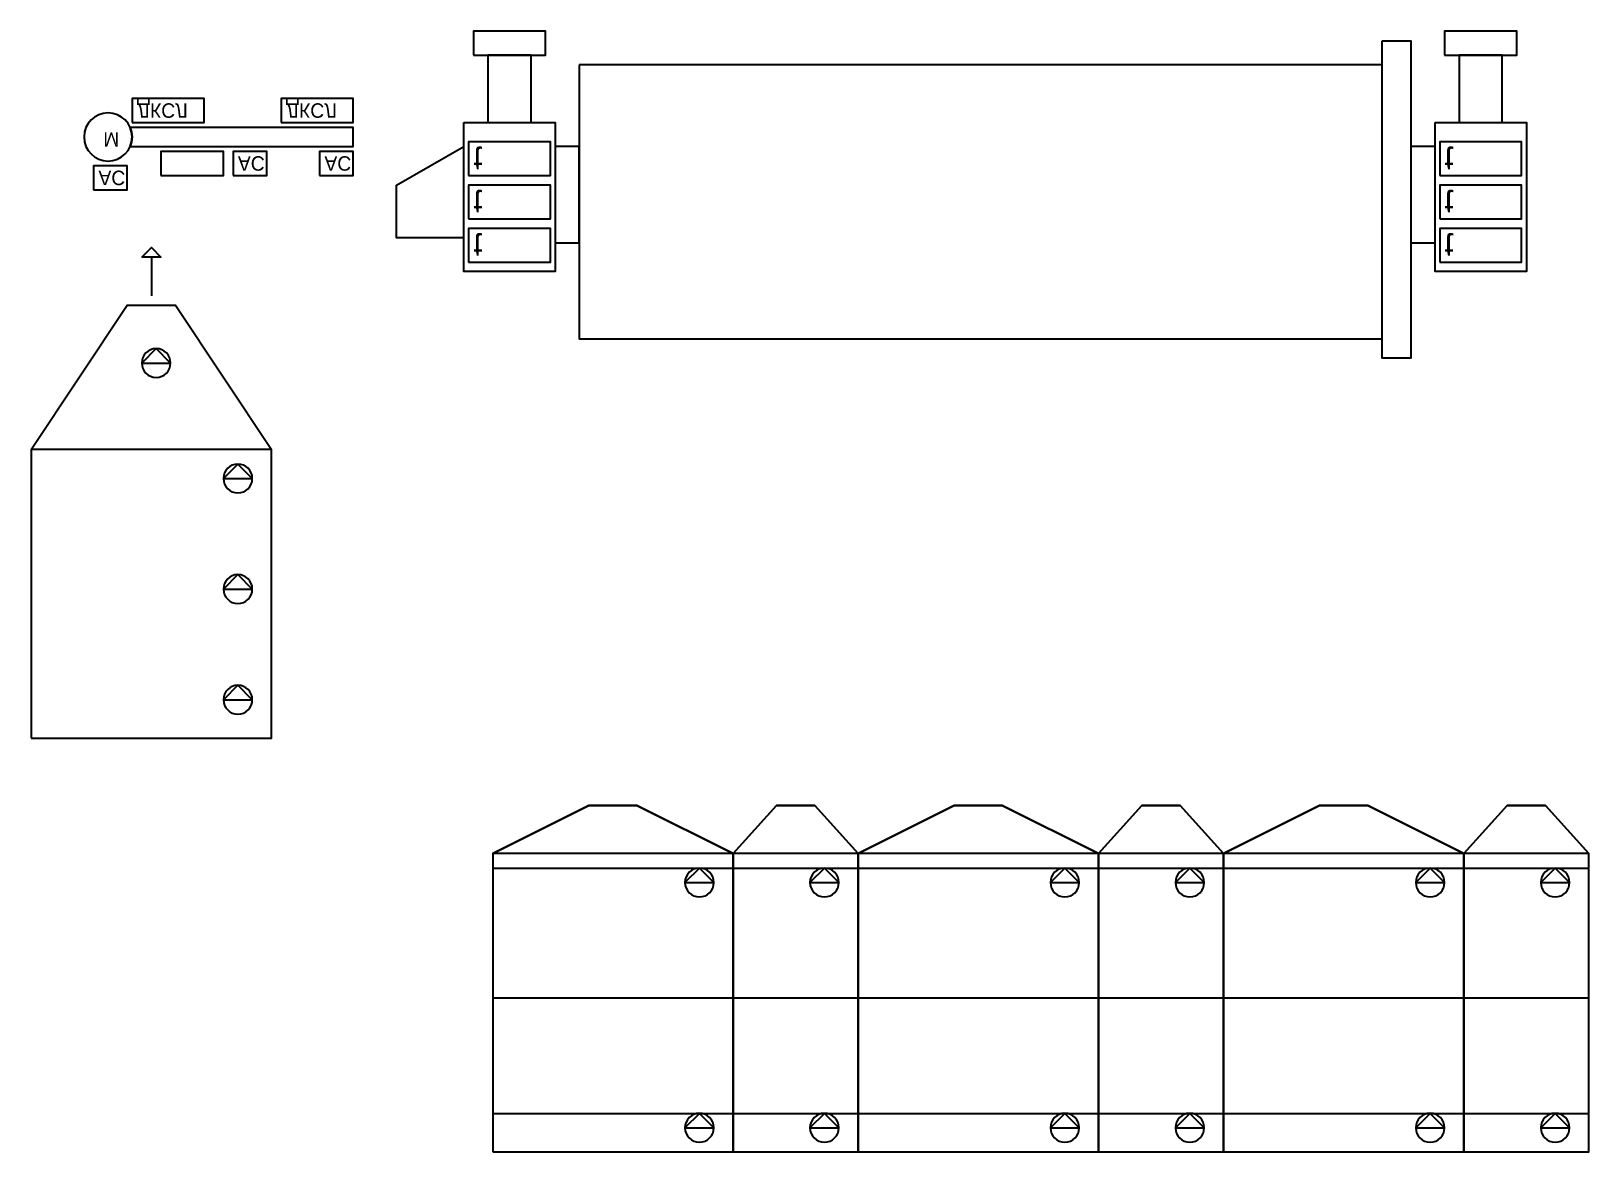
# Model space of a CAD drawing. Extents: x 75 to 399, y 36 to 269.
import ezdxf

# ---------------------------------------------------------------- set-up
doc = ezdxf.new("R2010")
doc.units = 0
doc.layers.add('СХЕМА', color=7, linetype='CONTINUOUS')
doc.styles.get("Standard").update_dxf_attribs({"font": 'txt', "height": 5})

# ---------------------------------------------------------------- blocks, each defined once
blk = doc.blocks.new('LEVEL_SENSOR')
at = {"layer": 'СХЕМА', "ltscale": 100}
blk.add_lwpolyline([(0, 0), (-3, 3), (3, 3), (0, 0)], dxfattribs=at)
blk.add_circle((0, 3), 3, dxfattribs=at)
at = {"layer": 'СХЕМА', "ltscale": 100, "flags": 5}
blk.add_attdef('ID', (4, 2), '', height=2.5, dxfattribs=at)
blk = doc.blocks.new('BUNKER_1_4')
at = {"layer": 'СХЕМА'}
blk.add_lwpolyline([(-25, 90), (25, 90), (25, 30), (-25, 30)], close=True, dxfattribs=at)
blk.add_lwpolyline([(-25, 30), (-5, 0), (5, 0), (25, 30)], dxfattribs=at)
at = {"layer": 'СХЕМА', "ltscale": 100}
for p in [(18, 79), (18, 56), (18, 33), (1, 9)]:
    blk.add_blockref('LEVEL_SENSOR', p, dxfattribs=at)
at = {"layer": 'СХЕМА', "ltscale": 100, "flags": 5}
blk.add_attdef('ID', (-21, 84), '', height=2.5, dxfattribs=at)
blk = doc.blocks.new('BUNKER_GRAINER_BACK_LOW')
at = {"layer": 'СХЕМА', "ltscale": 100}
blk.add_lwpolyline([(-4, 0), (-13, 10), (-13, 13), (13, 13), (13, 10), (4, 0)], close=True, dxfattribs=at)
blk = doc.blocks.new('BUNKER_GRAINER_BACK_MIDDLE')
at = {"layer": 'СХЕМА', "ltscale": 100}
blk.add_lwpolyline([(-4, 0), (-13, 10), (-13, 40), (13, 40), (13, 10), (4, 0)], close=True, dxfattribs=at)
blk = doc.blocks.new('BUNKER_GRAINER_BACK_HI')
at = {"layer": 'СХЕМА', "ltscale": 100}
blk.add_lwpolyline([(-4, 0), (-13, 10), (-13, 64), (13, 64), (13, 10), (4, 0)], close=True, dxfattribs=at)
blk = doc.blocks.new('BUNKER_GRAINER_BACK')
at = {"layer": 'СХЕМА'}
blk.add_lwpolyline([(-13, 72), (13, 72), (13, 10), (-13, 10)], close=True, dxfattribs=at)
blk.add_lwpolyline([(-13, 10), (-4, 0), (4, 0), (13, 10)], dxfattribs=at)
at = {"layer": 'СХЕМА', "ltscale": 100}
for name, p in [('LEVEL_SENSOR', (6, 64)), ('BUNKER_GRAINER_BACK_HI', (0, 0)), ('BUNKER_GRAINER_BACK_MIDDLE', (0, 0)), ('LEVEL_SENSOR', (6, 13)), ('BUNKER_GRAINER_BACK_LOW', (0, 0))]:
    blk.add_blockref(name, p, dxfattribs=at)
at = {"layer": 'СХЕМА', "ltscale": 100, "flags": 5}
blk.add_attdef('ID', (-9, 64), '', height=2.5, dxfattribs=at)
blk = doc.blocks.new('BUNKER_GRAINER_MILL_HI')
at = {"layer": 'СХЕМА', "ltscale": 100}
blk.add_lwpolyline([(-5, 0), (-25, 10), (-25, 64), (25, 64), (25, 10), (5, 0)], close=True, dxfattribs=at)
blk = doc.blocks.new('BUNKER_GRAINER_MILL_LOW')
at = {"layer": 'СХЕМА', "ltscale": 100}
blk.add_lwpolyline([(-5, 0), (-25, 10), (-25, 13), (25, 13), (25, 10), (5, 0)], close=True, dxfattribs=at)
blk = doc.blocks.new('BUNKER_GRAINER_MILL_MIDDLE')
at = {"layer": 'СХЕМА', "ltscale": 100}
blk.add_lwpolyline([(-5, 0), (-25, 10), (-25, 40), (25, 40), (25, 10), (5, 0)], close=True, dxfattribs=at)
blk = doc.blocks.new('BUNKER_GRAINER_MILL')
at = {"layer": 'СХЕМА'}
blk.add_lwpolyline([(-25, 72), (25, 72), (25, 10), (-25, 10)], close=True, dxfattribs=at)
blk.add_lwpolyline([(-25, 10), (-5, 0), (5, 0), (25, 10)], dxfattribs=at)
at = {"layer": 'СХЕМА', "ltscale": 100}
for name, p in [('LEVEL_SENSOR', (18, 64)), ('BUNKER_GRAINER_MILL_HI', (0, 0)), ('BUNKER_GRAINER_MILL_MIDDLE', (0, 0)), ('LEVEL_SENSOR', (18, 13)), ('BUNKER_GRAINER_MILL_LOW', (0, 0))]:
    blk.add_blockref(name, p, dxfattribs=at)
at = {"layer": 'СХЕМА', "ltscale": 100, "flags": 5}
blk.add_attdef('ID', (-9, 63), '', height=2.5, dxfattribs=at)
blk = doc.blocks.new('TEMPERATURE_SENSOR')
at = {"layer": 'СХЕМА', "ltscale": 100}
blk.add_lwpolyline([(0, 7), (17, 7), (17, 0), (0, 0)], close=True, dxfattribs=at)
blk.add_text('t', height=5, dxfattribs=at).set_placement((1, 1))
blk = doc.blocks.new('BEARING')
at = {"layer": 'СХЕМА', "ltscale": 100}
blk.add_lwpolyline([(0, -15), (19, -15), (19, 16), (0, 16)], close=True, dxfattribs=at)
for p in [(1, 7), (1, -2), (1, -11)]:
    blk.add_blockref('TEMPERATURE_SENSOR', p, dxfattribs=at)
at = {"layer": 'СХЕМА', "ltscale": 100, "flags": 5}
blk.add_attdef('ID', (13, 12), '', height=2.5, dxfattribs=at)
blk = doc.blocks.new('MILL')
at = {"layer": 'СХЕМА', "ltscale": 100}
for points in [[(189, 2), (195, 2), (195, 68), (189, 68)], [(3, 19), (12, 19), (12, 5), (3, 5)], [(205, 19), (214, 19), (214, 5), (205, 5)]]:
    blk.add_lwpolyline(points, close=True, dxfattribs=at)
at = {"layer": 'СХЕМА'}
for points in [[(22, 7), (22, 64), (189, 64), (189, 7), (22, 7)], [(17, 44), (22, 44), (22, 24), (17, 24)], [(195, 44), (200, 44), (200, 24), (195, 24)], [(0, 5), (15, 5), (15, 0), (0, 0)], [(202, 5), (217, 5), (217, 0), (202, 0)]]:
    blk.add_lwpolyline(points, close=True, dxfattribs=at)
at = {"layer": 'СХЕМА', "ltscale": 100}
blk.add_lwpolyline([(-2, 43), (-16, 43), (-16, 32), (-2, 24)], dxfattribs=at)
for p in [(-2, 34), (200, 34)]:
    blk.add_blockref('BEARING', p, dxfattribs=at)
at = {"layer": 'СХЕМА', "ltscale": 100, "flags": 5}
blk.add_attdef('ID', (27, 57), '', height=2.5, dxfattribs=at)
blk = doc.blocks.new('EMERGENCY_STOP')
at = {"layer": 'СХЕМА', "ltscale": 100}
blk.add_lwpolyline([(0, 5), (7, 5), (7, 0), (0, 0)], close=True, dxfattribs=at)
blk.add_text('АС', height=3, dxfattribs=at).set_placement((1, 1))
blk = doc.blocks.new('BELT_SENSOR')
at = {"layer": 'СХЕМА', "ltscale": 100}
blk.add_lwpolyline([(0, 5), (15, 5), (15, 0), (0, 0)], close=True, dxfattribs=at)
blk.add_text('ДКСЛ', height=3, dxfattribs=at).set_placement((1, 1))
blk = doc.blocks.new('CONVEYOR_BELT')
at = {"layer": 'СХЕМА', "ltscale": 100}
blk.add_lwpolyline([(95.582576, 51), (142, 51), (142, 47), (95.582576, 47)], dxfattribs=at)
at = {"layer": 'СХЕМА'}
blk.add_arc((91, 49), 5, 336.421822, 23.578178, dxfattribs=at)
blk = doc.blocks.new('CONVEYOR_MOTOR_DRUM_2')
at = {"layer": 'СХЕМА'}
blk.add_circle((0, 0), 5, dxfattribs=at)
at = {"layer": 'СХЕМА', "ltscale": 100}
blk.add_text('M', height=3, dxfattribs=at).set_placement((-1, -1))
blk = doc.blocks.new('CONVEYOR')
at = {"layer": 'СХЕМА', "ltscale": 100}
blk.add_lwpolyline([(11, 8), (24, 8), (24, 3), (11, 3)], close=True, dxfattribs=at)
for name, p in [('EMERGENCY_STOP', (-3, 6)), ('EMERGENCY_STOP', (26, 3)), ('EMERGENCY_STOP', (44, 3)), ('CONVEYOR_MOTOR_DRUM_2', (0, 0)), ('CONVEYOR_BELT', (-91, -49)), ('BELT_SENSOR', (5, -8)), ('BELT_SENSOR', (36, -8))]:
    blk.add_blockref(name, p, dxfattribs=at)
at = {"layer": 'СХЕМА', "ltscale": 100, "flags": 5}
blk.add_attdef('ID', (13, 4), '', height=3, dxfattribs=at)

msp = doc.modelspace()

# ---------------------------------------------------------------- linework, layer by layer
at = {"layer": 'СХЕМА'}
msp.add_line((100, 222), (100, 214), dxfattribs=at)
msp.add_lwpolyline([(98, 222), (100, 224), (102, 222)], close=True, dxfattribs=at)

# ---------------------------------------------------------------- block references
at = {"layer": 'СХЕМА', "ltscale": 100, "xscale": -1, "rotation": 180}
for name, p in [('MILL', (167, 269)), ('CONVEYOR', (91, 247)), ('BUNKER_1_4', (100, 212)), ('BUNKER_GRAINER_MILL', (196, 108)), ('BUNKER_GRAINER_BACK', (234, 108)), ('BUNKER_GRAINER_MILL', (272, 108)), ('BUNKER_GRAINER_BACK', (310, 108)), ('BUNKER_GRAINER_MILL', (348, 108)), ('BUNKER_GRAINER_BACK', (386, 108))]:
    msp.add_blockref(name, p, dxfattribs=at)

doc.saveas('drawing.dxf')
